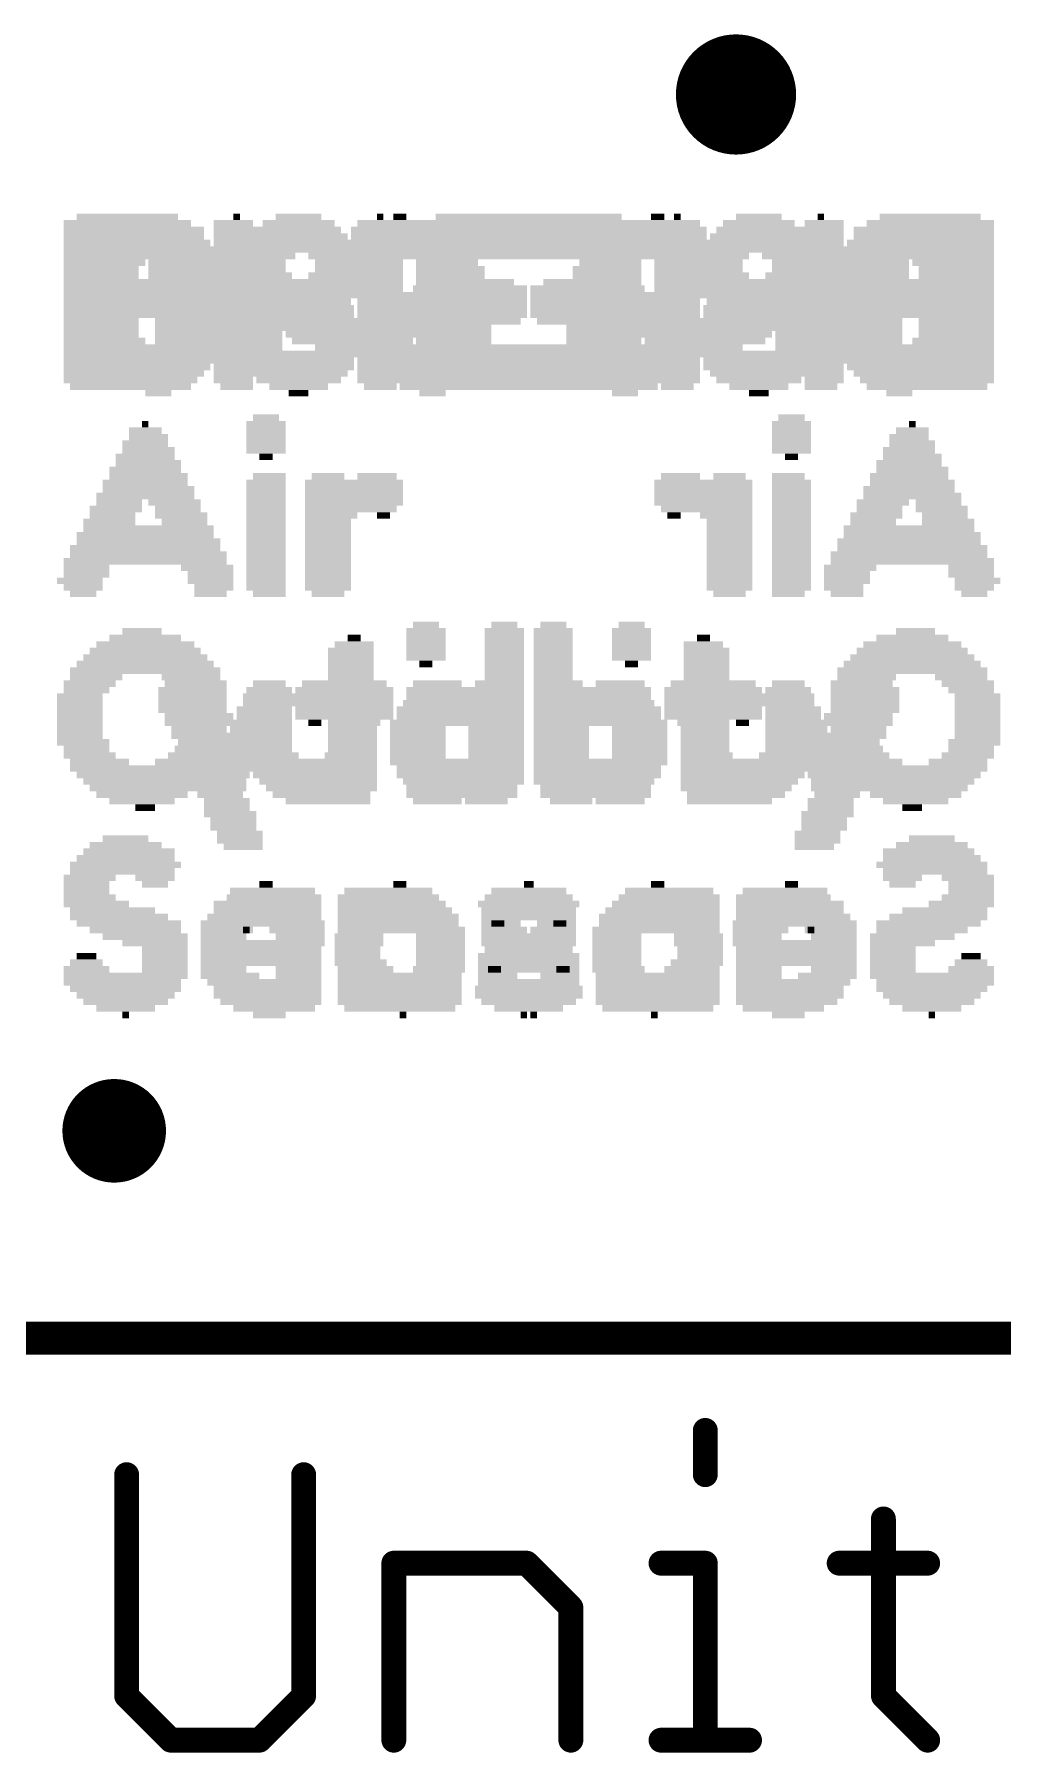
# Model space of a CAD drawing. Extents: x -37 to 70, y -13 to 33.
# Drawn here: x 0.78 to 6.71, y -2.54 to 7.99 of the extents above; entities that cross this region are included whole.
import ezdxf

# ---------------------------------------------------------------- set-up
doc = ezdxf.new("R2010")
doc.units = 0
for name, color, linetype in [('1', 12, 'CONTINUOUS'), ('16', 132, 'CONTINUOUS'), ('18', 110, 'CONTINUOUS'), ('20', 53, 'CONTINUOUS'), ('21', 41, 'CONTINUOUS'), ('22', 40, 'CONTINUOUS'), ('23', 53, 'CONTINUOUS'), ('24', 53, 'CONTINUOUS'), ('47', 253, 'CONTINUOUS')]:
    doc.layers.add(name, color=color, linetype=linetype)

# ---------------------------------------------------------------- blocks, each defined once
blk = doc.blocks.new('PIE')
at = {"const_width": 0.5}
blk.add_lwpolyline([(0, -0.25, 1), (0, 0.25, 1), (0, -0.25)], format="xyb", dxfattribs=at)
blk = doc.blocks.new('RECT')
blk.add_solid([(-0.5, -0.5), (0.5, -0.5), (-0.5, 0.5), (0.5, 0.5)])
blk = doc.blocks.new('ROUNDV')
at = {"const_width": 0.5}
blk.add_lwpolyline([(0, -0.25, 1), (0, 0.25, 1), (0, -0.25)], format="xyb", dxfattribs=at)

msp = doc.modelspace()

# ---------------------------------------------------------------- linework, layer by layer
at = {"layer": '1', "const_width": 0.2032}
msp.add_lwpolyline([(25.4, 0), (0, 0)], dxfattribs=at)
at = {"layer": '16', "const_width": 0.2032}
msp.add_lwpolyline([(0, 0), (25.4, 0)], dxfattribs=at)
at = {"layer": '20', "const_width": 0.2032}
msp.add_lwpolyline([(0, 0), (25.4, 0)], dxfattribs=at)
at = {"layer": '23'}
msp.add_point((1.27, 1.27), dxfattribs=at)
at = {"layer": '24'}
msp.add_point((1.27, 1.27), dxfattribs=at)
at = {"layer": '47', "const_width": 0.1524}
for points in [[(4.8917, -0.5656), (4.8917, -0.8368)], [(1.3462, -0.8368), (1.3462, -2.1926)], [(2.4309, -2.1926), (2.4309, -0.8368)], [(5.9831, -1.108), (5.9831, -2.1926)], [(2.9834, -2.4638), (2.9834, -1.3791)], [(2.9834, -1.3791), (3.7969, -1.3791)], [(3.7969, -1.3791), (4.068, -1.6503)], [(4.6205, -1.3791), (4.8917, -1.3791)], [(4.8917, -1.3791), (4.8917, -2.4638)], [(5.7119, -1.3791), (6.2543, -1.3791)], [(4.068, -1.6503), (4.068, -2.4638)], [(1.3462, -2.1926), (1.6174, -2.4638)], [(2.1597, -2.4638), (2.4309, -2.1926)], [(5.9831, -2.1926), (6.2543, -2.4638)], [(1.6174, -2.4638), (2.1597, -2.4638)], [(4.6205, -2.4638), (5.1628, -2.4638)]]:
    msp.add_lwpolyline(points, dxfattribs=at)
at = {"layer": '47', "const_width": 0.0762}
for points in [[(4.9298, -0.5656, 1), (4.8536, -0.5656)], [(1.3843, -0.8368, 1), (1.3081, -0.8368)], [(2.469, -0.8368, 1), (2.3928, -0.8368)], [(4.8536, -0.8368, 1), (4.9298, -0.8368)], [(6.0212, -1.108, 1), (5.945, -1.108)], [(3.0215, -1.3791, 1), (2.9453, -1.3791)], [(2.9834, -1.341, 1), (2.9834, -1.4172)], [(3.8238, -1.3522, 1), (3.7699, -1.4061)], [(3.7969, -1.4172, 1), (3.7969, -1.341)], [(4.6205, -1.341, 1), (4.6205, -1.4172)], [(4.9298, -1.3791, 1), (4.8536, -1.3791)], [(4.8917, -1.4172, 1), (4.8917, -1.341)], [(5.7119, -1.341, 1), (5.7119, -1.4172)], [(6.2543, -1.4172, 1), (6.2543, -1.341)], [(4.1061, -1.6503, 1), (4.0299, -1.6503)], [(4.0411, -1.6772, 1), (4.095, -1.6234)], [(1.3731, -2.1657, 1), (1.3193, -2.2196)], [(1.3081, -2.1926, 1), (1.3843, -2.1926)], [(2.3928, -2.1926, 1), (2.469, -2.1926)], [(2.4578, -2.2196, 1), (2.4039, -2.1657)], [(6.0101, -2.1657, 1), (5.9562, -2.2196)], [(5.945, -2.1926, 1), (6.0212, -2.1926)], [(1.6174, -2.4257, 1), (1.6174, -2.5019)], [(1.5904, -2.4907, 1), (1.6443, -2.4369)], [(2.1328, -2.4369, 1), (2.1866, -2.4907)], [(2.1597, -2.5019, 1), (2.1597, -2.4257)], [(4.6205, -2.4257, 1), (4.6205, -2.5019)], [(5.1628, -2.5019, 1), (5.1628, -2.4257)], [(6.2273, -2.4907, 1), (6.2812, -2.4369)], [(2.9453, -2.4638, 1), (3.0215, -2.4638)], [(4.0299, -2.4638, 1), (4.1061, -2.4638)], [(4.8536, -2.4638, 1), (4.9298, -2.4638)]]:
    msp.add_lwpolyline(points, format="xyb", dxfattribs=at)

# ---------------------------------------------------------------- block references
at = {"layer": '1', "xscale": 0.635, "yscale": 0.635}
msp.add_blockref('PIE', (1.27, 1.27), dxfattribs=at)
at = {"layer": '16', "xscale": 0.635, "yscale": 0.635}
msp.add_blockref('PIE', (1.27, 1.27), dxfattribs=at)
at = {"layer": '18', "xscale": 0.7366, "yscale": 0.7366}
msp.add_blockref('ROUNDV', (5.08, 7.62), dxfattribs=at)
msp.add_blockref('ROUNDV', (5.08, 7.62), dxfattribs=at)
at = {"layer": '21', "yscale": 0.04}
for p, xscale in [((1.28, 6.83), 0.64), ((1.26, 6.87), 0.44), ((2, 6.83), 0.24), ((2.02, 6.87), 0.04), ((2.88, 6.83), 0.24), ((2.9, 6.87), 0.04), ((3.56, 6.83), 0.8), ((3.56, 6.87), 0.64), ((4.56, 6.83), 0.32), ((4.6, 6.87), 0.08), ((5.22, 6.83), 0.44), ((5.22, 6.87), 0.28), ((6.08, 6.83), 0.4), ((6.08, 6.87), 0.24), ((1.3, 6.79), 0.68), ((1.32, 6.75), 0.72), ((2.02, 6.79), 0.28), ((2.04, 6.75), 0.32), ((2.86, 6.79), 0.28), ((2.88, 6.75), 0.32), ((3.54, 6.79), 0.84), ((3.54, 6.75), 0.84), ((4.5, 6.75), 0.52), ((4.52, 6.79), 0.4), ((5.22, 6.75), 0.6), ((5.22, 6.79), 0.52), ((6.06, 6.79), 0.52), ((6.08, 6.75), 0.56), ((1.34, 6.71), 0.76), ((1.36, 6.67), 0.8), ((1.36, 6.63), 0.8), ((2.04, 6.71), 0.32), ((2.06, 6.67), 0.36), ((2.08, 6.63), 0.4), ((2.82, 6.63), 0.44), ((2.84, 6.67), 0.4), ((2.86, 6.71), 0.36), ((3.54, 6.71), 0.84), ((3.54, 6.67), 0.84), ((3.52, 6.63), 0.8), ((4.42, 6.63), 0.6), ((4.44, 6.67), 0.56), ((4.48, 6.71), 0.56), ((5.22, 6.71), 0.68), ((5.22, 6.67), 0.68), ((5.02, 6.63), 0.28), ((5.4, 6.63), 0.32), ((6.06, 6.67), 0.68), ((6.08, 6.63), 0.72), ((6.08, 6.71), 0.64), ((1.08, 6.59), 0.24), ((1.08, 6.55), 0.24), ((1.08, 6.51), 0.24), ((1.62, 6.59), 0.28), ((1.62, 6.55), 0.28), ((1.62, 6.51), 0.28), ((2.1, 6.59), 0.44), ((2.1, 6.55), 0.44), ((2.12, 6.51), 0.48), ((2.78, 6.51), 0.52), ((2.8, 6.55), 0.48), ((2.82, 6.59), 0.44), ((3.26, 6.59), 0.28), ((3.26, 6.55), 0.28), ((3.26, 6.51), 0.28), ((4.24, 6.55), 0.32), ((4.22, 6.51), 0.28), ((4.3, 6.59), 0.36), ((4.98, 6.55), 0.28), ((5, 6.59), 0.24), ((5.02, 6.51), 0.28), ((5.42, 6.51), 0.28), ((5.44, 6.59), 0.24), ((5.44, 6.55), 0.24), ((5.82, 6.55), 0.28), ((5.82, 6.51), 0.28), ((5.86, 6.59), 0.28), ((6.3, 6.59), 0.28), ((6.34, 6.55), 0.28), ((6.34, 6.51), 0.28), ((1.08, 6.47), 0.24), ((1.08, 6.43), 0.24), ((1.52, 6.43), 0.4), ((1.58, 6.47), 0.36), ((2.14, 6.47), 0.52), ((2.16, 6.43), 0.56), ((2.76, 6.47), 0.56), ((2.76, 6.43), 0.56), ((3.42, 6.47), 0.6), ((3.46, 6.43), 0.68), ((4.2, 6.47), 0.32), ((4.28, 6.43), 0.48), ((5.22, 6.47), 0.68), ((5.22, 6.43), 0.6), ((5.82, 6.47), 0.28), ((5.82, 6.43), 0.28), ((6.34, 6.47), 0.28), ((6.34, 6.43), 0.28), ((1.08, 6.39), 0.24), ((1.08, 6.35), 0.24), ((1.08, 6.31), 0.24), ((1.52, 6.39), 0.4), ((1.52, 6.35), 0.4), ((1.54, 6.31), 0.44), ((2.46, 6.39), 1.16), ((2.3, 6.35), 0.84), ((2.02, 6.31), 0.28), ((2.44, 6.31), 0.48), ((2.9, 6.35), 0.28), ((2.9, 6.31), 0.28), ((3.46, 6.39), 0.68), ((3.46, 6.35), 0.68), ((3.46, 6.31), 0.68), ((4.32, 6.39), 0.56), ((4.36, 6.35), 0.64), ((4.38, 6.31), 0.68), ((5.22, 6.31), 0.68), ((5.22, 6.39), 0.6), ((5.22, 6.35), 0.6), ((5.82, 6.39), 0.28), ((5.82, 6.35), 0.28), ((5.82, 6.31), 0.28), ((6.34, 6.39), 0.28), ((6.34, 6.35), 0.28), ((6.34, 6.31), 0.28), ((1.08, 6.27), 0.24), ((1.08, 6.23), 0.24), ((1.56, 6.27), 0.4), ((1.66, 6.23), 0.28), ((2.02, 6.27), 0.28), ((2.02, 6.23), 0.28), ((2.44, 6.27), 0.4), ((2.46, 6.23), 0.36), ((2.9, 6.27), 0.28), ((2.9, 6.23), 0.28), ((3.46, 6.27), 0.68), ((3.44, 6.23), 0.64), ((4.38, 6.23), 0.76), ((4.38, 6.27), 0.68), ((5, 6.23), 0.32), ((5.22, 6.27), 0.68), ((5.44, 6.23), 0.32), ((5.82, 6.27), 0.28), ((5.82, 6.23), 0.28), ((6.34, 6.27), 0.28), ((6.34, 6.23), 0.28), ((1.08, 6.19), 0.24), ((1.08, 6.15), 0.24), ((1.08, 6.11), 0.24), ((1.66, 6.19), 0.28), ((1.66, 6.15), 0.28), ((1.66, 6.11), 0.28), ((2.02, 6.19), 0.28), ((2.02, 6.15), 0.28), ((2.02, 6.11), 0.28), ((2.44, 6.19), 0.32), ((2.44, 6.15), 0.24), ((2.44, 6.11), 0.16), ((2.9, 6.19), 0.28), ((2.9, 6.15), 0.28), ((2.9, 6.11), 0.28), ((3.26, 6.19), 0.28), ((3.26, 6.15), 0.28), ((3.26, 6.11), 0.28), ((4.18, 6.19), 0.28), ((4.18, 6.15), 0.28), ((4.18, 6.11), 0.28), ((4.62, 6.19), 0.28), ((4.62, 6.15), 0.28), ((4.64, 6.11), 0.24), ((4.98, 6.19), 0.28), ((4.98, 6.15), 0.28), ((4.98, 6.11), 0.28), ((5.46, 6.19), 0.28), ((5.46, 6.15), 0.28), ((5.46, 6.11), 0.28), ((5.82, 6.19), 0.28), ((5.82, 6.15), 0.28), ((5.82, 6.11), 0.28), ((6.32, 6.11), 0.32), ((6.34, 6.19), 0.28), ((6.34, 6.15), 0.28), ((1.38, 6.07), 0.84), ((1.36, 6.03), 0.8), ((1.36, 5.99), 0.8), ((2.02, 6.07), 0.28), ((2.02, 6.03), 0.28), ((2.02, 5.99), 0.28), ((2.9, 6.07), 0.28), ((2.9, 6.03), 0.28), ((2.9, 5.99), 0.28), ((3.5, 6.07), 0.76), ((3.54, 6.03), 0.84), ((3.54, 5.99), 0.84), ((4.18, 6.07), 0.28), ((4.4, 6.03), 0.72), ((4.42, 5.99), 0.68), ((4.62, 6.07), 0.28), ((4.98, 6.07), 0.28), ((5.22, 6.03), 0.76), ((5.22, 5.99), 0.68), ((5.46, 6.07), 0.28), ((5.86, 6.07), 0.28), ((6.08, 6.03), 0.72), ((6.06, 5.99), 0.68), ((6.3, 6.07), 0.28), ((1.34, 5.95), 0.76), ((1.32, 5.91), 0.72), ((2.02, 5.95), 0.28), ((2, 5.91), 0.24), ((2.9, 5.95), 0.28), ((2.9, 5.91), 0.28), ((3.54, 5.95), 0.84), ((3.54, 5.91), 0.84), ((4.4, 5.95), 0.64), ((4.4, 5.91), 0.56), ((5.22, 5.95), 0.68), ((5.22, 5.91), 0.6), ((6.08, 5.95), 0.64), ((6.08, 5.91), 0.56), ((1.3, 5.87), 0.68), ((1.3, 5.83), 0.6), ((2, 5.87), 0.24), ((2.02, 5.83), 0.2), ((2.88, 5.87), 0.24), ((2.9, 5.83), 0.2), ((3.54, 5.87), 0.84), ((3.54, 5.83), 0.76), ((4.4, 5.87), 0.48), ((4.4, 5.83), 0.4), ((4.4, 5.79), 0.16), ((5.22, 5.87), 0.52), ((5.22, 5.83), 0.36), ((5.22, 5.79), 0.12), ((6.08, 5.87), 0.48), ((6.08, 5.83), 0.4), ((6.08, 5.79), 0.16), ((1.46, 5.56), 0.2), ((1.46, 5.6), 0.04), ((2.2, 5.6), 0.24), ((2.2, 5.56), 0.24), ((2.2, 5.64), 0.16), ((1.46, 5.48), 0.28), ((1.48, 5.52), 0.24), ((2.2, 5.52), 0.24), ((2.2, 5.48), 0.24), ((1.46, 5.4), 0.36), ((1.48, 5.36), 0.4), ((1.48, 5.44), 0.32), ((2.2, 5.44), 0.24), ((2.2, 5.4), 0.08), ((1.46, 5.32), 0.44), ((1.48, 5.28), 0.48), ((2.22, 5.28), 0.2), ((2.58, 5.28), 0.2), ((2.88, 5.28), 0.24), ((1.46, 5.16), 0.6), ((1.46, 5.24), 0.52), ((1.48, 5.2), 0.56), ((2.2, 5.24), 0.24), ((2.2, 5.2), 0.24), ((2.2, 5.16), 0.24), ((2.74, 5.24), 0.6), ((2.74, 5.2), 0.6), ((2.74, 5.16), 0.6), ((1.28, 5.08), 0.32), ((1.26, 5.04), 0.28), ((1.3, 5.12), 0.28), ((1.64, 5.12), 0.32), ((1.66, 5.08), 0.28), ((1.68, 5.04), 0.32), ((2.2, 5.12), 0.24), ((2.2, 5.08), 0.24), ((2.2, 5.04), 0.24), ((2.74, 5.12), 0.6), ((2.72, 5.08), 0.56), ((2.6, 5.04), 0.32), ((2.92, 5.04), 0.08), ((1.24, 5), 0.32), ((1.48, 4.96), 0.8), ((1.7, 5), 0.28), ((2.2, 5), 0.24), ((2.2, 4.96), 0.24), ((2.58, 5), 0.28), ((2.58, 4.96), 0.28), ((1.46, 4.84), 0.92), ((1.46, 4.92), 0.84), ((1.48, 4.88), 0.88), ((2.2, 4.92), 0.24), ((2.2, 4.88), 0.24), ((2.2, 4.84), 0.24), ((2.58, 4.92), 0.28), ((2.58, 4.88), 0.28), ((2.58, 4.84), 0.28), ((1.1, 4.72), 0.28), ((1.48, 4.8), 0.96), ((1.84, 4.72), 0.32), ((2.2, 4.8), 0.24), ((2.2, 4.76), 0.24), ((2.2, 4.72), 0.24), ((2.58, 4.8), 0.28), ((2.58, 4.76), 0.28), ((2.58, 4.72), 0.28), ((1.06, 4.64), 0.28), ((1.1, 4.68), 0.28), ((1.86, 4.68), 0.28), ((1.86, 4.64), 0.28), ((2.2, 4.68), 0.24), ((2.2, 4.64), 0.24), ((2.58, 4.68), 0.28), ((2.58, 4.64), 0.28), ((1.08, 4.6), 0.24), ((1.08, 4.56), 0.16), ((1.88, 4.6), 0.24), ((1.86, 4.56), 0.2), ((2.2, 4.6), 0.24), ((2.22, 4.56), 0.2), ((2.58, 4.6), 0.28), ((2.58, 4.56), 0.2), ((1.44, 4.33), 0.24), ((3.96, 4.33), 0.24), ((3.96, 4.37), 0.16), ((4.44, 4.33), 0.24), ((4.44, 4.37), 0.16), ((1.46, 4.21), 0.68), ((1.46, 4.25), 0.6), ((1.46, 4.29), 0.44), ((3.96, 4.29), 0.24), ((3.96, 4.25), 0.24), ((3.96, 4.21), 0.24), ((4.44, 4.29), 0.24), ((4.44, 4.25), 0.24), ((4.44, 4.21), 0.24), ((4.88, 4.25), 0.24), ((4.9, 4.21), 0.28), ((4.88, 4.29), 0.08), ((1.46, 4.09), 0.92), ((1.46, 4.13), 0.84), ((1.46, 4.17), 0.76), ((3.96, 4.17), 0.24), ((3.96, 4.13), 0.24), ((3.96, 4.09), 0.24), ((4.44, 4.17), 0.24), ((4.44, 4.13), 0.08), ((4.9, 4.17), 0.28), ((4.9, 4.13), 0.28), ((4.9, 4.09), 0.28), ((1.12, 4.01), 0.32), ((1.16, 4.05), 0.32), ((1.74, 4.05), 0.36), ((1.8, 4.01), 0.32), ((2.22, 4.01), 0.2), ((2.74, 4.01), 0.2), ((3.3, 4.01), 0.2), ((3.58, 4.01), 0.2), ((3.96, 4.05), 0.24), ((3.96, 4.01), 0.24), ((4.42, 4.01), 0.2), ((4.94, 4.01), 0.52), ((4.9, 4.05), 0.28), ((5.4, 4.01), 0.16), ((5.94, 4.01), 0.2), ((1.06, 3.93), 0.28), ((1.06, 3.89), 0.28), ((1.1, 3.97), 0.28), ((1.8, 3.97), 0.32), ((1.82, 3.93), 0.28), ((1.82, 3.89), 0.28), ((2.22, 3.97), 0.28), ((2.22, 3.93), 0.28), ((2.22, 3.89), 0.28), ((2.72, 3.97), 0.24), ((2.74, 3.93), 0.28), ((2.74, 3.89), 0.28), ((3.38, 3.89), 0.68), ((3.4, 3.93), 0.64), ((3.42, 3.97), 0.6), ((3.96, 3.97), 0.24), ((3.96, 3.93), 0.24), ((3.96, 3.89), 0.24), ((4.44, 3.97), 0.24), ((4.44, 3.93), 0.24), ((4.44, 3.89), 0.24), ((4.94, 3.97), 0.6), ((5.1, 3.93), 0.92), ((5.1, 3.89), 0.92), ((5.4, 3.97), 0.24), ((5.94, 3.93), 0.28), ((5.94, 3.89), 0.28), ((5.96, 3.97), 0.24), ((1.06, 3.85), 0.28), ((1.06, 3.81), 0.28), ((1.84, 3.85), 0.24), ((1.86, 3.81), 0.28), ((2.22, 3.85), 0.28), ((2.22, 3.81), 0.28), ((2.74, 3.85), 0.28), ((2.74, 3.81), 0.28), ((3.36, 3.85), 0.72), ((3.36, 3.81), 0.72), ((3.96, 3.85), 0.24), ((3.96, 3.81), 0.24), ((4.44, 3.85), 0.24), ((4.44, 3.81), 0.24), ((4.94, 3.85), 0.6), ((4.94, 3.81), 0.6), ((5.44, 3.85), 0.32), ((5.46, 3.81), 0.28), ((5.9, 3.81), 0.28), ((5.94, 3.85), 0.28), ((1.06, 3.77), 0.28), ((1.06, 3.73), 0.28), ((1.06, 3.69), 0.28), ((1.82, 3.69), 0.28), ((1.86, 3.77), 0.28), ((1.84, 3.73), 0.24), ((2.22, 3.77), 0.28), ((2.22, 3.73), 0.28), ((2.22, 3.69), 0.28), ((2.74, 3.77), 0.28), ((2.74, 3.73), 0.28), ((2.74, 3.69), 0.28), ((3.34, 3.77), 0.76), ((3.1, 3.73), 0.28), ((3.1, 3.69), 0.28), ((3.58, 3.73), 0.28), ((3.58, 3.69), 0.28), ((3.96, 3.77), 0.24), ((3.96, 3.73), 0.24), ((3.96, 3.69), 0.24), ((4.44, 3.77), 0.24), ((4.44, 3.73), 0.24), ((4.44, 3.69), 0.24), ((4.88, 3.77), 0.32), ((4.9, 3.73), 0.28), ((4.9, 3.69), 0.28), ((5.12, 3.77), 0.08), ((5.48, 3.77), 0.32), ((5.5, 3.73), 0.28), ((5.52, 3.69), 0.32), ((5.86, 3.73), 0.28), ((5.86, 3.69), 0.28), ((5.9, 3.77), 0.28), ((1.08, 3.65), 0.32), ((1.1, 3.61), 0.28), ((1.12, 3.57), 0.32), ((1.76, 3.57), 0.32), ((1.8, 3.61), 0.32), ((1.82, 3.65), 0.28), ((2.22, 3.65), 0.28), ((2.22, 3.61), 0.28), ((2.24, 3.57), 0.32), ((2.72, 3.57), 0.32), ((2.74, 3.65), 0.28), ((2.74, 3.61), 0.28), ((3.08, 3.65), 0.24), ((3.1, 3.61), 0.28), ((3.1, 3.57), 0.28), ((3.58, 3.65), 0.28), ((3.58, 3.61), 0.28), ((3.58, 3.57), 0.28), ((3.96, 3.65), 0.24), ((3.96, 3.61), 0.24), ((3.96, 3.57), 0.24), ((4.44, 3.65), 0.24), ((4.44, 3.61), 0.24), ((4.44, 3.57), 0.24), ((4.9, 3.65), 0.28), ((4.9, 3.61), 0.28), ((4.9, 3.57), 0.28), ((5.68, 3.65), 0.56), ((5.7, 3.61), 0.52), ((5.7, 3.57), 0.52), ((1.18, 3.53), 0.36), ((1.52, 3.49), 1.04), ((1.74, 3.53), 0.44), ((2.5, 3.53), 0.76), ((2.5, 3.49), 0.76), ((3.34, 3.53), 0.76), ((3.36, 3.49), 0.72), ((3.98, 3.53), 0.28), ((4.02, 3.49), 0.36), ((4.44, 3.53), 0.24), ((4.44, 3.49), 0.24), ((4.9, 3.53), 0.28), ((4.96, 3.49), 0.4), ((5.7, 3.53), 0.44), ((5.7, 3.49), 0.44), ((1.56, 3.45), 1.04), ((1.6, 3.37), 0.96), ((2.5, 3.45), 0.76), ((2.52, 3.41), 0.72), ((2.54, 3.37), 0.68), ((3.36, 3.45), 0.72), ((3.38, 3.41), 0.68), ((3.4, 3.37), 0.64), ((4.04, 3.45), 0.4), ((4.04, 3.41), 0.4), ((4.06, 3.37), 0.36), ((4.44, 3.45), 0.24), ((4.44, 3.41), 0.24), ((4.44, 3.37), 0.24), ((4.98, 3.45), 0.44), ((5, 3.41), 0.4), ((5, 3.37), 0.4), ((5.7, 3.45), 0.36), ((5.72, 3.41), 0.32), ((5.7, 3.37), 0.28), ((1.44, 3.33), 0.56), ((1.44, 3.29), 0.4), ((1.46, 3.25), 0.12), ((1.92, 3.33), 0.24), ((1.92, 3.29), 0.16), ((2.54, 3.33), 0.6), ((2.42, 3.29), 0.2), ((2.74, 3.29), 0.2), ((3.42, 3.33), 0.6), ((3.3, 3.29), 0.2), ((3.58, 3.29), 0.2), ((4.06, 3.33), 0.36), ((4.08, 3.29), 0.24), ((4.44, 3.33), 0.24), ((4.42, 3.29), 0.2), ((5.02, 3.33), 0.36), ((5.04, 3.29), 0.24), ((5.66, 3.29), 0.28), ((5.66, 3.25), 0.28), ((5.7, 3.33), 0.28), ((5.64, 3.21), 0.32), ((5.62, 3.17), 0.28), ((1.34, 3.06), 0.28), ((5.58, 3.09), 0.28), ((5.58, 3.05), 0.28), ((5.62, 3.13), 0.28), ((1.34, 2.94), 0.6), ((1.36, 2.98), 0.56), ((1.34, 3.02), 0.44), ((5.56, 3.01), 0.24), ((1.34, 2.9), 0.68), ((1.32, 2.86), 0.64), ((1.12, 2.82), 0.32), ((1.1, 2.78), 0.28), ((1.1, 2.74), 0.28), ((1.52, 2.82), 0.24), ((1.52, 2.78), 0.16), ((2.2, 2.74), 0.4), ((2.2, 2.78), 0.08), ((2.78, 2.74), 0.2), ((3.08, 2.74), 0.24), ((3.84, 2.74), 0.4), ((3.82, 2.78), 0.04), ((4.58, 2.74), 0.36), ((4.6, 2.78), 0.08), ((5.22, 2.74), 0.2), ((5.52, 2.74), 0.24), ((1.12, 2.7), 0.32), ((1.16, 2.66), 0.4), ((1.26, 2.62), 0.52), ((2.18, 2.66), 0.6), ((2.2, 2.62), 0.64), ((2.2, 2.7), 0.48), ((2.94, 2.7), 0.6), ((2.96, 2.66), 0.64), ((2.98, 2.62), 0.68), ((3.8, 2.62), 0.56), ((3.82, 2.7), 0.52), ((3.84, 2.66), 0.56), ((4.6, 2.62), 0.64), ((4.6, 2.66), 0.56), ((4.6, 2.7), 0.48), ((5.36, 2.7), 0.56), ((5.38, 2.66), 0.6), ((5.36, 2.62), 0.56), ((1.3, 2.58), 0.6), ((1.36, 2.54), 0.64), ((2.18, 2.54), 0.76), ((2.18, 2.58), 0.68), ((3, 2.58), 0.72), ((3, 2.54), 0.72), ((3.8, 2.58), 0.56), ((3.64, 2.54), 0.24), ((4, 2.54), 0.08), ((4.6, 2.58), 0.72), ((4.6, 2.54), 0.72), ((5.36, 2.58), 0.56), ((5.36, 2.54), 0.56), ((1.4, 2.5), 0.56), ((1.46, 2.46), 0.52), ((1.52, 2.42), 0.4), ((1.96, 2.5), 0.32), ((1.94, 2.46), 0.28), ((2.18, 2.42), 0.76), ((2.42, 2.5), 0.28), ((2.42, 2.46), 0.28), ((3.02, 2.5), 0.76), ((2.78, 2.46), 0.28), ((2.78, 2.42), 0.28), ((3.26, 2.46), 0.28), ((3.26, 2.42), 0.28), ((3.66, 2.5), 0.28), ((3.76, 2.46), 0.48), ((3.78, 2.42), 0.52), ((4.36, 2.5), 0.32), ((4.34, 2.46), 0.28), ((4.34, 2.42), 0.28), ((4.8, 2.5), 0.32), ((4.86, 2.46), 0.28), ((4.86, 2.42), 0.28), ((5.24, 2.5), 0.32), ((5.22, 2.46), 0.28), ((5.22, 2.42), 0.28), ((5.54, 2.5), 0.04), ((1.1, 2.3), 0.2), ((1.1, 2.34), 0.12), ((1.58, 2.38), 0.28), ((1.58, 2.34), 0.28), ((1.58, 2.3), 0.28), ((2.16, 2.38), 0.72), ((2.16, 2.34), 0.72), ((2.12, 2.3), 0.64), ((2.76, 2.38), 0.24), ((2.76, 2.34), 0.24), ((2.76, 2.3), 0.24), ((3.26, 2.38), 0.28), ((3.26, 2.34), 0.28), ((3.26, 2.3), 0.28), ((3.82, 2.38), 0.52), ((3.86, 2.34), 0.52), ((3.9, 2.3), 0.44), ((4.34, 2.38), 0.28), ((4.34, 2.34), 0.28), ((4.34, 2.3), 0.28), ((4.84, 2.3), 0.32), ((4.86, 2.38), 0.28), ((4.86, 2.34), 0.28), ((5.22, 2.38), 0.28), ((5.22, 2.34), 0.28), ((5.22, 2.3), 0.28), ((1.1, 2.26), 0.28), ((1.34, 2.22), 0.76), ((1.58, 2.26), 0.28), ((1.94, 2.26), 0.28), ((1.98, 2.22), 0.36), ((2.4, 2.22), 0.16), ((2.76, 2.26), 0.24), ((2.76, 2.22), 0.24), ((3.26, 2.26), 0.28), ((3.26, 2.22), 0.28), ((3.62, 2.22), 0.2), ((3.6, 2.26), 0.08), ((3.96, 2.26), 0.32), ((4, 2.22), 0.24), ((4.36, 2.26), 0.32), ((4.6, 2.22), 0.72), ((4.8, 2.26), 0.32), ((5.22, 2.26), 0.28), ((5.22, 2.22), 0.28), ((1.32, 2.18), 0.72), ((1.34, 2.14), 0.68), ((1.34, 2.1), 0.6), ((2.16, 2.18), 0.64), ((2.2, 2.14), 0.64), ((2.2, 2.1), 0.64), ((2.76, 2.18), 0.24), ((2.76, 2.14), 0.24), ((2.76, 2.1), 0.24), ((3.26, 2.18), 0.28), ((3.26, 2.14), 0.28), ((3.26, 2.1), 0.28), ((3.8, 2.14), 0.64), ((3.8, 2.1), 0.64), ((3.82, 2.18), 0.6), ((4.6, 2.18), 0.72), ((4.6, 2.14), 0.64), ((4.6, 2.1), 0.56), ((5.22, 2.18), 0.28), ((5.22, 2.14), 0.28), ((5.2, 2.1), 0.24), ((1.34, 2.06), 0.52), ((1.34, 2.02), 0.36), ((2.22, 2.06), 0.6), ((2.22, 2.02), 0.44), ((2.76, 2.06), 0.24), ((2.78, 2.02), 0.2), ((3.28, 2.06), 0.24), ((3.26, 2.02), 0.2), ((3.8, 2.06), 0.56), ((3.8, 2.02), 0.4), ((4.6, 2.06), 0.48), ((4.6, 2.02), 0.32), ((5.2, 2.06), 0.24), ((5.22, 2.02), 0.2), ((1.34, 1.98), 0.04), ((2.22, 1.98), 0.2), ((3.78, 1.98), 0.04), ((4.58, 1.98), 0.04)]:
    msp.add_blockref('RECT', p, dxfattribs=dict(at, xscale=xscale))
for p in [(1.46, 4.76), (1.58, 3.41)]:
    msp.add_blockref('RECT', p, dxfattribs=at)
at = {"layer": '22', "yscale": 0.04, "rotation": 180}
for p, xscale in [((1.54, 6.83), 0.4), ((1.54, 6.87), 0.24), ((2.4, 6.83), 0.44), ((2.4, 6.87), 0.28), ((3.06, 6.83), 0.32), ((3.02, 6.87), 0.08), ((4.06, 6.83), 0.8), ((4.06, 6.87), 0.64), ((4.74, 6.83), 0.24), ((4.72, 6.87), 0.04), ((5.62, 6.83), 0.24), ((5.6, 6.87), 0.04), ((6.34, 6.83), 0.64), ((6.36, 6.87), 0.44), ((1.54, 6.75), 0.56), ((1.56, 6.79), 0.52), ((2.4, 6.75), 0.6), ((2.4, 6.79), 0.52), ((3.12, 6.75), 0.52), ((3.1, 6.79), 0.4), ((4.08, 6.79), 0.84), ((4.08, 6.75), 0.84), ((4.74, 6.75), 0.32), ((4.76, 6.79), 0.28), ((5.58, 6.75), 0.32), ((5.6, 6.79), 0.28), ((6.3, 6.75), 0.72), ((6.32, 6.79), 0.68), ((1.54, 6.63), 0.72), ((1.54, 6.71), 0.64), ((1.56, 6.67), 0.68), ((2.4, 6.71), 0.68), ((2.4, 6.67), 0.68), ((2.22, 6.63), 0.32), ((2.6, 6.63), 0.28), ((3.14, 6.71), 0.56), ((3.18, 6.67), 0.56), ((3.2, 6.63), 0.6), ((4.08, 6.71), 0.84), ((4.08, 6.67), 0.84), ((4.1, 6.63), 0.8), ((4.76, 6.71), 0.36), ((4.78, 6.67), 0.4), ((4.8, 6.63), 0.44), ((5.54, 6.63), 0.4), ((5.56, 6.67), 0.36), ((5.58, 6.71), 0.32), ((6.26, 6.67), 0.8), ((6.26, 6.63), 0.8), ((6.28, 6.71), 0.76), ((1.28, 6.55), 0.28), ((1.28, 6.51), 0.28), ((1.32, 6.59), 0.28), ((1.76, 6.59), 0.28), ((1.8, 6.55), 0.28), ((1.8, 6.51), 0.28), ((2.18, 6.59), 0.24), ((2.18, 6.55), 0.24), ((2.2, 6.51), 0.28), ((2.6, 6.51), 0.28), ((2.62, 6.59), 0.24), ((2.64, 6.55), 0.28), ((3.32, 6.59), 0.36), ((3.38, 6.55), 0.32), ((3.4, 6.51), 0.28), ((4.36, 6.59), 0.28), ((4.36, 6.55), 0.28), ((4.36, 6.51), 0.28), ((4.8, 6.59), 0.44), ((4.82, 6.55), 0.48), ((4.84, 6.51), 0.52), ((5.5, 6.51), 0.48), ((5.52, 6.59), 0.44), ((5.52, 6.55), 0.44), ((6, 6.59), 0.28), ((6, 6.55), 0.28), ((6, 6.51), 0.28), ((6.54, 6.59), 0.24), ((6.54, 6.55), 0.24), ((6.54, 6.51), 0.24), ((1.28, 6.47), 0.28), ((1.28, 6.43), 0.28), ((1.8, 6.47), 0.28), ((1.8, 6.43), 0.28), ((2.4, 6.47), 0.68), ((2.4, 6.43), 0.6), ((3.34, 6.43), 0.48), ((3.42, 6.47), 0.32), ((4.16, 6.43), 0.68), ((4.2, 6.47), 0.6), ((4.86, 6.47), 0.56), ((4.86, 6.43), 0.56), ((5.46, 6.43), 0.56), ((5.48, 6.47), 0.52), ((6.04, 6.47), 0.36), ((6.1, 6.43), 0.4), ((6.54, 6.47), 0.24), ((6.54, 6.43), 0.24), ((1.28, 6.39), 0.28), ((1.28, 6.35), 0.28), ((1.28, 6.31), 0.28), ((1.8, 6.39), 0.28), ((1.8, 6.35), 0.28), ((1.8, 6.31), 0.28), ((2.4, 6.31), 0.68), ((2.4, 6.39), 0.6), ((2.4, 6.35), 0.6), ((3.24, 6.31), 0.68), ((3.26, 6.35), 0.64), ((3.3, 6.39), 0.56), ((4.16, 6.39), 0.68), ((4.16, 6.35), 0.68), ((4.16, 6.31), 0.68), ((5.16, 6.39), 1.16), ((4.72, 6.35), 0.28), ((4.72, 6.31), 0.28), ((5.32, 6.35), 0.84), ((5.18, 6.31), 0.48), ((5.6, 6.31), 0.28), ((6.08, 6.31), 0.44), ((6.1, 6.39), 0.4), ((6.1, 6.35), 0.4), ((6.54, 6.39), 0.24), ((6.54, 6.35), 0.24), ((6.54, 6.31), 0.24), ((1.28, 6.27), 0.28), ((1.28, 6.23), 0.28), ((1.8, 6.27), 0.28), ((1.8, 6.23), 0.28), ((2.18, 6.23), 0.32), ((2.4, 6.27), 0.68), ((2.62, 6.23), 0.32), ((3.24, 6.23), 0.76), ((3.24, 6.27), 0.68), ((4.16, 6.27), 0.68), ((4.18, 6.23), 0.64), ((4.72, 6.27), 0.28), ((4.72, 6.23), 0.28), ((5.18, 6.27), 0.4), ((5.16, 6.23), 0.36), ((5.6, 6.27), 0.28), ((5.6, 6.23), 0.28), ((5.96, 6.23), 0.28), ((6.06, 6.27), 0.4), ((6.54, 6.27), 0.24), ((6.54, 6.23), 0.24), ((1.28, 6.19), 0.28), ((1.28, 6.15), 0.28), ((1.3, 6.11), 0.32), ((1.8, 6.19), 0.28), ((1.8, 6.15), 0.28), ((1.8, 6.11), 0.28), ((2.16, 6.19), 0.28), ((2.16, 6.15), 0.28), ((2.16, 6.11), 0.28), ((2.64, 6.19), 0.28), ((2.64, 6.15), 0.28), ((2.64, 6.11), 0.28), ((3, 6.19), 0.28), ((3, 6.15), 0.28), ((2.98, 6.11), 0.24), ((3.44, 6.19), 0.28), ((3.44, 6.15), 0.28), ((3.44, 6.11), 0.28), ((4.36, 6.19), 0.28), ((4.36, 6.15), 0.28), ((4.36, 6.11), 0.28), ((4.72, 6.19), 0.28), ((4.72, 6.15), 0.28), ((4.72, 6.11), 0.28), ((5.18, 6.19), 0.32), ((5.18, 6.15), 0.24), ((5.18, 6.11), 0.16), ((5.6, 6.19), 0.28), ((5.6, 6.15), 0.28), ((5.6, 6.11), 0.28), ((5.96, 6.19), 0.28), ((5.96, 6.15), 0.28), ((5.96, 6.11), 0.28), ((6.54, 6.19), 0.24), ((6.54, 6.15), 0.24), ((6.54, 6.11), 0.24), ((1.32, 6.07), 0.28), ((1.54, 6.03), 0.72), ((1.56, 5.99), 0.68), ((1.76, 6.07), 0.28), ((2.16, 6.07), 0.28), ((2.4, 6.03), 0.76), ((2.4, 5.99), 0.68), ((2.64, 6.07), 0.28), ((3, 6.07), 0.28), ((3.22, 6.03), 0.72), ((3.2, 5.99), 0.68), ((3.44, 6.07), 0.28), ((4.08, 6.03), 0.84), ((4.08, 5.99), 0.84), ((4.12, 6.07), 0.76), ((4.72, 6.07), 0.28), ((4.72, 6.03), 0.28), ((4.72, 5.99), 0.28), ((5.6, 6.07), 0.28), ((5.6, 6.03), 0.28), ((5.6, 5.99), 0.28), ((6.24, 6.07), 0.84), ((6.26, 6.03), 0.8), ((6.26, 5.99), 0.8), ((1.54, 5.95), 0.64), ((1.54, 5.91), 0.56), ((2.4, 5.95), 0.68), ((2.4, 5.91), 0.6), ((3.22, 5.95), 0.64), ((3.22, 5.91), 0.56), ((4.08, 5.95), 0.84), ((4.08, 5.91), 0.84), ((4.72, 5.95), 0.28), ((4.72, 5.91), 0.28), ((5.6, 5.95), 0.28), ((5.62, 5.91), 0.24), ((6.28, 5.95), 0.76), ((6.3, 5.91), 0.72), ((1.54, 5.87), 0.48), ((1.54, 5.83), 0.4), ((1.54, 5.79), 0.16), ((2.4, 5.87), 0.52), ((2.4, 5.83), 0.36), ((2.4, 5.79), 0.12), ((3.22, 5.87), 0.48), ((3.22, 5.83), 0.4), ((3.22, 5.79), 0.16), ((4.08, 5.87), 0.84), ((4.08, 5.83), 0.76), ((4.74, 5.87), 0.24), ((4.72, 5.83), 0.2), ((5.62, 5.87), 0.24), ((5.6, 5.83), 0.2), ((6.32, 5.87), 0.68), ((6.32, 5.83), 0.6), ((5.42, 5.6), 0.24), ((5.42, 5.56), 0.24), ((5.42, 5.64), 0.16), ((6.16, 5.56), 0.2), ((6.16, 5.6), 0.04), ((5.42, 5.52), 0.24), ((5.42, 5.48), 0.24), ((6.14, 5.52), 0.24), ((6.16, 5.48), 0.28), ((5.42, 5.44), 0.24), ((5.42, 5.4), 0.08), ((6.14, 5.36), 0.4), ((6.14, 5.44), 0.32), ((6.16, 5.4), 0.36), ((4.74, 5.28), 0.24), ((5.04, 5.28), 0.2), ((5.4, 5.28), 0.2), ((6.14, 5.28), 0.48), ((6.16, 5.32), 0.44), ((4.88, 5.24), 0.6), ((4.88, 5.2), 0.6), ((4.88, 5.16), 0.6), ((5.42, 5.24), 0.24), ((5.42, 5.2), 0.24), ((5.42, 5.16), 0.24), ((6.14, 5.2), 0.56), ((6.16, 5.16), 0.6), ((6.16, 5.24), 0.52), ((4.88, 5.12), 0.6), ((4.9, 5.08), 0.56), ((4.7, 5.04), 0.08), ((5.02, 5.04), 0.32), ((5.42, 5.12), 0.24), ((5.42, 5.08), 0.24), ((5.42, 5.04), 0.24), ((5.94, 5.04), 0.32), ((5.98, 5.12), 0.32), ((5.96, 5.08), 0.28), ((6.32, 5.12), 0.28), ((6.34, 5.08), 0.32), ((6.36, 5.04), 0.28), ((5.04, 5), 0.28), ((5.04, 4.96), 0.28), ((5.42, 5), 0.24), ((5.42, 4.96), 0.24), ((6.14, 4.96), 0.8), ((5.92, 5), 0.28), ((6.38, 5), 0.32), ((5.04, 4.92), 0.28), ((5.04, 4.88), 0.28), ((5.04, 4.84), 0.28), ((5.42, 4.92), 0.24), ((5.42, 4.88), 0.24), ((5.42, 4.84), 0.24), ((6.14, 4.88), 0.88), ((6.16, 4.84), 0.92), ((6.16, 4.92), 0.84), ((5.04, 4.8), 0.28), ((5.04, 4.76), 0.28), ((5.04, 4.72), 0.28), ((5.42, 4.8), 0.24), ((5.42, 4.76), 0.24), ((5.42, 4.72), 0.24), ((5.78, 4.72), 0.32), ((6.14, 4.8), 0.96), ((6.52, 4.72), 0.28), ((5.04, 4.68), 0.28), ((5.04, 4.64), 0.28), ((5.42, 4.68), 0.24), ((5.42, 4.64), 0.24), ((5.76, 4.68), 0.28), ((5.76, 4.64), 0.28), ((6.52, 4.68), 0.28), ((6.56, 4.64), 0.28), ((5.04, 4.6), 0.28), ((5.04, 4.56), 0.2), ((5.42, 4.6), 0.24), ((5.4, 4.56), 0.2), ((5.74, 4.6), 0.24), ((5.76, 4.56), 0.2), ((6.54, 4.6), 0.24), ((6.54, 4.56), 0.16), ((3.18, 4.33), 0.24), ((3.18, 4.37), 0.16), ((3.66, 4.33), 0.24), ((3.66, 4.37), 0.16), ((6.18, 4.33), 0.24), ((2.72, 4.21), 0.28), ((2.74, 4.25), 0.24), ((2.74, 4.29), 0.08), ((3.18, 4.29), 0.24), ((3.18, 4.25), 0.24), ((3.18, 4.21), 0.24), ((3.66, 4.29), 0.24), ((3.66, 4.25), 0.24), ((3.66, 4.21), 0.24), ((6.16, 4.21), 0.68), ((6.16, 4.25), 0.6), ((6.16, 4.29), 0.44), ((2.72, 4.17), 0.28), ((2.72, 4.13), 0.28), ((2.72, 4.09), 0.28), ((3.18, 4.17), 0.24), ((3.18, 4.13), 0.08), ((3.66, 4.17), 0.24), ((3.66, 4.13), 0.24), ((3.66, 4.09), 0.24), ((6.16, 4.09), 0.92), ((6.16, 4.13), 0.84), ((6.16, 4.17), 0.76), ((1.68, 4.01), 0.2), ((2.22, 4.01), 0.16), ((2.68, 4.01), 0.52), ((2.72, 4.05), 0.28), ((3.2, 4.01), 0.2), ((3.66, 4.05), 0.24), ((3.66, 4.01), 0.24), ((4.04, 4.01), 0.2), ((4.32, 4.01), 0.2), ((4.88, 4.01), 0.2), ((5.4, 4.01), 0.2), ((5.82, 4.01), 0.32), ((5.88, 4.05), 0.36), ((6.46, 4.05), 0.32), ((6.5, 4.01), 0.32), ((1.66, 3.97), 0.24), ((1.68, 3.93), 0.28), ((1.68, 3.89), 0.28), ((2.52, 3.93), 0.92), ((2.52, 3.89), 0.92), ((2.22, 3.97), 0.24), ((2.68, 3.97), 0.6), ((3.18, 3.97), 0.24), ((3.18, 3.93), 0.24), ((3.18, 3.89), 0.24), ((3.66, 3.97), 0.24), ((3.66, 3.93), 0.24), ((3.66, 3.89), 0.24), ((4.2, 3.97), 0.6), ((4.22, 3.93), 0.64), ((4.24, 3.89), 0.68), ((4.88, 3.93), 0.28), ((4.88, 3.89), 0.28), ((4.9, 3.97), 0.24), ((5.4, 3.97), 0.28), ((5.4, 3.93), 0.28), ((5.4, 3.89), 0.28), ((5.82, 3.97), 0.32), ((5.8, 3.93), 0.28), ((5.8, 3.89), 0.28), ((6.52, 3.97), 0.28), ((6.56, 3.93), 0.28), ((6.56, 3.89), 0.28), ((1.68, 3.85), 0.28), ((1.72, 3.81), 0.28), ((2.18, 3.85), 0.32), ((2.16, 3.81), 0.28), ((2.68, 3.85), 0.6), ((2.68, 3.81), 0.6), ((3.18, 3.85), 0.24), ((3.18, 3.81), 0.24), ((3.66, 3.85), 0.24), ((3.66, 3.81), 0.24), ((4.26, 3.85), 0.72), ((4.26, 3.81), 0.72), ((4.88, 3.85), 0.28), ((4.88, 3.81), 0.28), ((5.4, 3.85), 0.28), ((5.4, 3.81), 0.28), ((5.76, 3.81), 0.28), ((5.78, 3.85), 0.24), ((6.56, 3.85), 0.28), ((6.56, 3.81), 0.28), ((1.72, 3.77), 0.28), ((1.76, 3.73), 0.28), ((1.76, 3.69), 0.28), ((2.1, 3.69), 0.32), ((2.14, 3.77), 0.32), ((2.12, 3.73), 0.28), ((2.5, 3.77), 0.08), ((2.74, 3.77), 0.32), ((2.72, 3.73), 0.28), ((2.72, 3.69), 0.28), ((3.18, 3.77), 0.24), ((3.18, 3.73), 0.24), ((3.18, 3.69), 0.24), ((3.66, 3.77), 0.24), ((3.66, 3.73), 0.24), ((3.66, 3.69), 0.24), ((4.28, 3.77), 0.76), ((4.04, 3.73), 0.28), ((4.04, 3.69), 0.28), ((4.52, 3.73), 0.28), ((4.52, 3.69), 0.28), ((4.88, 3.77), 0.28), ((4.88, 3.73), 0.28), ((4.88, 3.69), 0.28), ((5.4, 3.77), 0.28), ((5.4, 3.73), 0.28), ((5.4, 3.69), 0.28), ((5.76, 3.77), 0.28), ((5.78, 3.73), 0.24), ((5.8, 3.69), 0.28), ((6.56, 3.77), 0.28), ((6.56, 3.73), 0.28), ((6.56, 3.69), 0.28), ((1.94, 3.65), 0.56), ((1.92, 3.61), 0.52), ((1.92, 3.57), 0.52), ((2.72, 3.65), 0.28), ((2.72, 3.61), 0.28), ((2.72, 3.57), 0.28), ((3.18, 3.65), 0.24), ((3.18, 3.61), 0.24), ((3.18, 3.57), 0.24), ((3.66, 3.65), 0.24), ((3.66, 3.61), 0.24), ((3.66, 3.57), 0.24), ((4.04, 3.65), 0.28), ((4.04, 3.61), 0.28), ((4.04, 3.57), 0.28), ((4.52, 3.61), 0.28), ((4.52, 3.57), 0.28), ((4.54, 3.65), 0.24), ((4.88, 3.65), 0.28), ((4.88, 3.61), 0.28), ((4.9, 3.57), 0.32), ((5.38, 3.57), 0.32), ((5.4, 3.65), 0.28), ((5.4, 3.61), 0.28), ((5.8, 3.65), 0.28), ((5.82, 3.61), 0.32), ((5.86, 3.57), 0.32), ((6.5, 3.57), 0.32), ((6.54, 3.65), 0.32), ((6.52, 3.61), 0.28), ((1.92, 3.53), 0.44), ((1.92, 3.49), 0.44), ((2.66, 3.49), 0.4), ((2.72, 3.53), 0.28), ((3.18, 3.53), 0.24), ((3.18, 3.49), 0.24), ((3.6, 3.49), 0.36), ((3.64, 3.53), 0.28), ((4.28, 3.53), 0.76), ((4.26, 3.49), 0.72), ((5.12, 3.53), 0.76), ((5.12, 3.49), 0.76), ((6.1, 3.49), 1.04), ((5.88, 3.53), 0.44), ((6.44, 3.53), 0.36), ((1.92, 3.45), 0.36), ((1.9, 3.41), 0.32), ((1.92, 3.37), 0.28), ((2.64, 3.45), 0.44), ((2.62, 3.41), 0.4), ((2.62, 3.37), 0.4), ((3.18, 3.45), 0.24), ((3.18, 3.41), 0.24), ((3.18, 3.37), 0.24), ((3.58, 3.45), 0.4), ((3.58, 3.41), 0.4), ((3.56, 3.37), 0.36), ((4.26, 3.45), 0.72), ((4.24, 3.41), 0.68), ((4.22, 3.37), 0.64), ((5.12, 3.45), 0.76), ((5.1, 3.41), 0.72), ((5.08, 3.37), 0.68), ((6.06, 3.45), 1.04), ((6.02, 3.37), 0.96), ((1.92, 3.33), 0.28), ((1.96, 3.29), 0.28), ((1.96, 3.25), 0.28), ((2.6, 3.33), 0.36), ((2.58, 3.29), 0.24), ((3.18, 3.33), 0.24), ((3.2, 3.29), 0.2), ((3.56, 3.33), 0.36), ((3.54, 3.29), 0.24), ((4.2, 3.33), 0.6), ((4.04, 3.29), 0.2), ((4.32, 3.29), 0.2), ((5.08, 3.33), 0.6), ((4.88, 3.29), 0.2), ((5.2, 3.29), 0.2), ((5.7, 3.33), 0.24), ((5.7, 3.29), 0.16), ((6.18, 3.33), 0.56), ((6.18, 3.29), 0.4), ((6.16, 3.25), 0.12), ((1.98, 3.21), 0.32), ((2, 3.17), 0.28), ((2, 3.13), 0.28), ((2.04, 3.09), 0.28), ((2.04, 3.05), 0.28), ((6.28, 3.06), 0.28), ((2.06, 3.01), 0.24), ((6.26, 2.98), 0.56), ((6.28, 2.94), 0.6), ((6.28, 3.02), 0.44), ((6.28, 2.9), 0.68), ((6.3, 2.86), 0.64), ((2.1, 2.74), 0.24), ((2.4, 2.74), 0.2), ((3.04, 2.74), 0.36), ((3.02, 2.78), 0.08), ((3.78, 2.74), 0.4), ((3.8, 2.78), 0.04), ((4.54, 2.74), 0.24), ((4.84, 2.74), 0.2), ((5.42, 2.74), 0.4), ((5.42, 2.78), 0.08), ((6.1, 2.82), 0.24), ((6.1, 2.78), 0.16), ((6.5, 2.82), 0.32), ((6.52, 2.78), 0.28), ((6.52, 2.74), 0.28), ((2.24, 2.66), 0.6), ((2.26, 2.7), 0.56), ((2.26, 2.62), 0.56), ((3.02, 2.62), 0.64), ((3.02, 2.66), 0.56), ((3.02, 2.7), 0.48), ((3.78, 2.66), 0.56), ((3.8, 2.7), 0.52), ((3.82, 2.62), 0.56), ((4.64, 2.62), 0.68), ((4.66, 2.66), 0.64), ((4.68, 2.7), 0.6), ((5.42, 2.62), 0.64), ((5.44, 2.66), 0.6), ((5.42, 2.7), 0.48), ((6.36, 2.62), 0.52), ((6.46, 2.66), 0.4), ((6.5, 2.7), 0.32), ((2.26, 2.58), 0.56), ((2.26, 2.54), 0.56), ((3.02, 2.58), 0.72), ((3.02, 2.54), 0.72), ((3.82, 2.58), 0.56), ((3.62, 2.54), 0.08), ((3.98, 2.54), 0.24), ((4.62, 2.58), 0.72), ((4.62, 2.54), 0.72), ((5.44, 2.54), 0.76), ((5.44, 2.58), 0.68), ((6.26, 2.54), 0.64), ((6.32, 2.58), 0.6), ((2.08, 2.5), 0.04), ((2.38, 2.5), 0.32), ((2.4, 2.46), 0.28), ((2.4, 2.42), 0.28), ((2.76, 2.46), 0.28), ((2.76, 2.42), 0.28), ((2.82, 2.5), 0.32), ((3.26, 2.5), 0.32), ((3.28, 2.46), 0.28), ((3.28, 2.42), 0.28), ((3.84, 2.42), 0.52), ((3.86, 2.46), 0.48), ((3.96, 2.5), 0.28), ((4.6, 2.5), 0.76), ((4.36, 2.46), 0.28), ((4.36, 2.42), 0.28), ((4.84, 2.46), 0.28), ((4.84, 2.42), 0.28), ((5.2, 2.5), 0.28), ((5.2, 2.46), 0.28), ((5.44, 2.42), 0.76), ((5.66, 2.5), 0.32), ((5.68, 2.46), 0.28), ((6.16, 2.46), 0.52), ((6.1, 2.42), 0.4), ((6.22, 2.5), 0.56), ((2.4, 2.38), 0.28), ((2.4, 2.34), 0.28), ((2.4, 2.3), 0.28), ((2.76, 2.38), 0.28), ((2.76, 2.34), 0.28), ((2.78, 2.3), 0.32), ((3.28, 2.38), 0.28), ((3.28, 2.34), 0.28), ((3.28, 2.3), 0.28), ((3.76, 2.34), 0.52), ((3.72, 2.3), 0.44), ((3.8, 2.38), 0.52), ((4.36, 2.38), 0.28), ((4.36, 2.34), 0.28), ((4.36, 2.3), 0.28), ((4.86, 2.38), 0.24), ((4.86, 2.34), 0.24), ((4.86, 2.3), 0.24), ((5.46, 2.38), 0.72), ((5.46, 2.34), 0.72), ((5.5, 2.3), 0.64), ((6.04, 2.38), 0.28), ((6.04, 2.34), 0.28), ((6.04, 2.3), 0.28), ((6.52, 2.3), 0.2), ((6.52, 2.34), 0.12), ((2.4, 2.26), 0.28), ((2.4, 2.22), 0.28), ((2.82, 2.26), 0.32), ((3.02, 2.22), 0.72), ((3.26, 2.26), 0.32), ((3.66, 2.26), 0.32), ((3.62, 2.22), 0.24), ((4, 2.22), 0.2), ((4.02, 2.26), 0.08), ((4.36, 2.26), 0.28), ((4.36, 2.22), 0.28), ((4.86, 2.26), 0.24), ((4.86, 2.22), 0.24), ((5.22, 2.22), 0.16), ((5.64, 2.22), 0.36), ((5.68, 2.26), 0.28), ((6.04, 2.26), 0.28), ((6.28, 2.22), 0.76), ((6.52, 2.26), 0.28), ((2.4, 2.18), 0.28), ((2.4, 2.14), 0.28), ((2.42, 2.1), 0.24), ((3.02, 2.18), 0.72), ((3.02, 2.14), 0.64), ((3.02, 2.1), 0.56), ((3.8, 2.18), 0.6), ((3.82, 2.14), 0.64), ((3.82, 2.1), 0.64), ((4.36, 2.18), 0.28), ((4.36, 2.14), 0.28), ((4.36, 2.1), 0.28), ((4.86, 2.18), 0.24), ((4.86, 2.14), 0.24), ((4.86, 2.1), 0.24), ((5.42, 2.14), 0.64), ((5.42, 2.1), 0.64), ((5.46, 2.18), 0.64), ((6.3, 2.18), 0.72), ((6.28, 2.14), 0.68), ((6.28, 2.1), 0.6), ((2.42, 2.06), 0.24), ((2.4, 2.02), 0.2), ((3.02, 2.06), 0.48), ((3.02, 2.02), 0.32), ((3.82, 2.06), 0.56), ((3.82, 2.02), 0.4), ((4.34, 2.06), 0.24), ((4.36, 2.02), 0.2), ((4.86, 2.06), 0.24), ((4.84, 2.02), 0.2), ((5.4, 2.06), 0.6), ((5.4, 2.02), 0.44), ((6.28, 2.06), 0.52), ((6.28, 2.02), 0.36), ((3.04, 1.98), 0.04), ((3.84, 1.98), 0.04), ((5.4, 1.98), 0.2), ((6.28, 1.98), 0.04)]:
    msp.add_blockref('RECT', p, dxfattribs=dict(at, xscale=xscale))
for p in [(6.16, 4.76), (6.04, 3.41)]:
    msp.add_blockref('RECT', p, dxfattribs=at)

doc.saveas('drawing.dxf')
